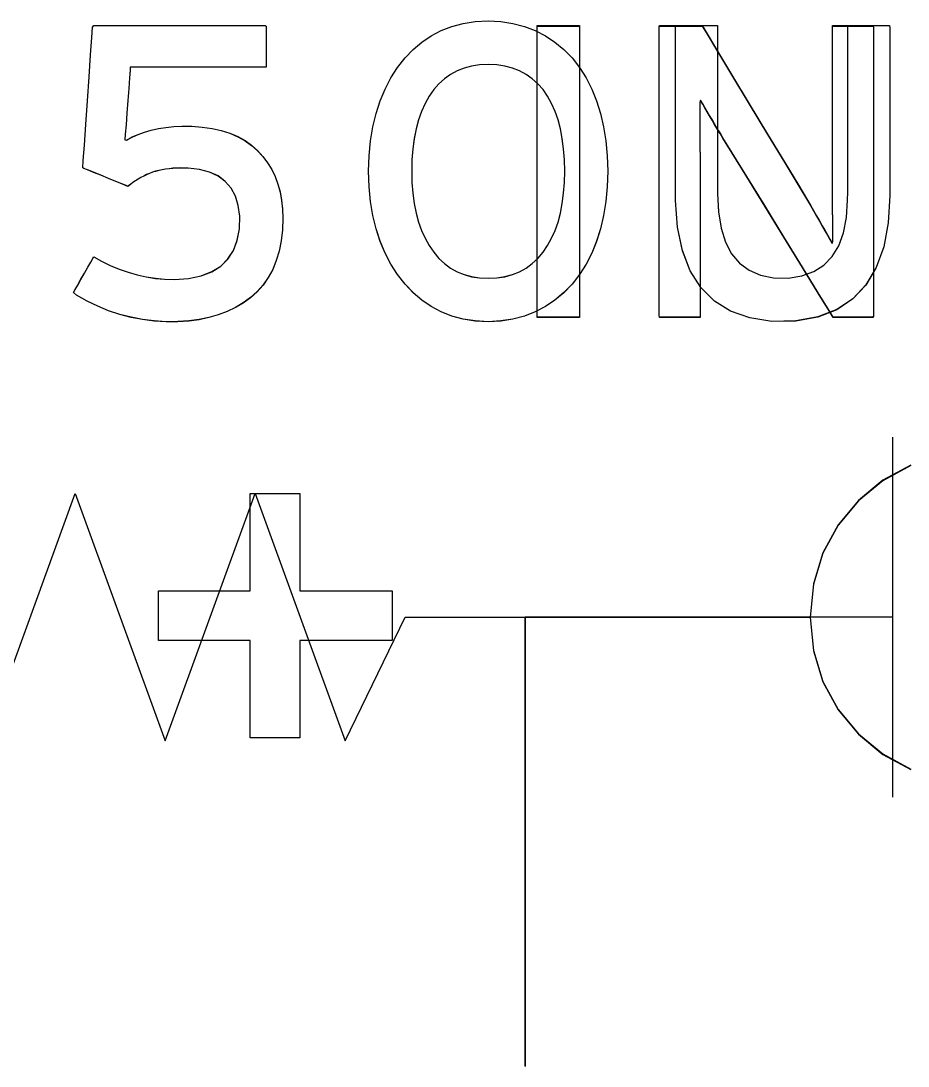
# Model space of a CAD drawing. Extents: x 1 to 47.7, y 0.2 to 35.
# Drawn here: x 32.8028 to 33.0986, y 11.9353 to 12.2837 of the extents above; entities that cross this region are included whole.
import ezdxf

# ---------------------------------------------------------------- set-up
doc = ezdxf.new("R2010")
doc.units = 0
doc.header["$MEASUREMENT"] = 0
for name, color, linetype in [('5_1___24__TARGET_LEDS___12', 7, 'CONTINUOUS'), ('6_2___8__INDEPENDENT_INPUT', 7, 'CONTINUOUS'), ('6_3___8__OPTOISO_INDEPENDE', 7, 'CONTINUOUS'), ('6_4___24__OPTOISO_INDEPEND', 7, 'CONTINUOUS'), ('6_5___8__INDEPENDENT_INPUT', 7, 'CONTINUOUS'), ('6_6___8__INDEPENDENT_INPUT', 7, 'CONTINUOUS'), ('6_7___8__OPTOISO_INDEPENDE', 7, 'CONTINUOUS'), ('6_8___8__OPTOISO_INDEPENDE', 7, 'CONTINUOUS')]:
    doc.layers.add(name, color=color, linetype=linetype)

msp = doc.modelspace()

# ---------------------------------------------------------------- linework, layer by layer
at = {"layer": '5_1___24__TARGET_LEDS___12'}
for points in [[(32.97493, 12.18481), (32.97493, 12.28199), (32.98903, 12.28199), (32.98903, 12.18481), (32.97493, 12.18481)], [(33.09948, 12.13548), (33.09014, 12.13041), (33.082, 12.1237), (33.07528, 12.11556), (33.07021, 12.10621), (33.06701, 12.09588), (33.06589, 12.08479), (33.06701, 12.07371), (33.07021, 12.06338), (33.07528, 12.05404), (33.082, 12.0459), (33.09014, 12.03919), (33.09948, 12.03412)], [(33.06589, 12.08479), (32.97089, 12.08479), (32.97089, 11.93517)]]:
    msp.add_lwpolyline(points, dxfattribs=at)
msp.add_lwpolyline([(33.07366, 12.18481), (33.07229, 12.18703), (33.06864, 12.19297), (33.06339, 12.20151), (33.05721, 12.21155), (33.05078, 12.22198), (33.0448, 12.2317), (33.03993, 12.23961), (33.03686, 12.2446), (33.03588, 12.2462), (33.03497, 12.24773), (33.03408, 12.24921), (33.03323, 12.25065), (33.0324, 12.25204), (33.03161, 12.25339), (33.03085, 12.2547), (33.03011, 12.25597), (33.0294, 12.25719), (33.02911, 12.2564), (33.02911, 12.25406), (33.02912, 12.25165), (33.02913, 12.24916), (33.02914, 12.2466), (33.02916, 12.24396), (33.02918, 12.24125), (33.02921, 12.23846), (33.02924, 12.2356), (33.02924, 12.23382), (33.02924, 12.2293), (33.02924, 12.22249), (33.02924, 12.21432), (33.02924, 12.20568), (33.02924, 12.1975), (33.02924, 12.1907), (33.02924, 12.18617), (33.02923, 12.18481), (33.0286, 12.18481), (33.02717, 12.18481), (33.02519, 12.18481), (33.0229, 12.18481), (33.02057, 12.18481), (33.01843, 12.18481), (33.01673, 12.18481), (33.01573, 12.18481), (33.01556, 12.18549), (33.01556, 12.19179), (33.01556, 12.20324), (33.01556, 12.2181), (33.01556, 12.23459), (33.01556, 12.25096), (33.01556, 12.26544), (33.01556, 12.27627), (33.01556, 12.28168), (33.01583, 12.28199), (33.01701, 12.28199), (33.01887, 12.28199), (33.02117, 12.28199), (33.02363, 12.28199), (33.026, 12.28199), (33.02801, 12.28199), (33.02941, 12.28199), (33.02993, 12.28199), (33.03124, 12.27983), (33.03473, 12.27405), (33.03974, 12.26574), (33.04564, 12.25597), (33.05176, 12.24581), (33.05747, 12.23635), (33.06212, 12.22865), (33.06505, 12.2238), (33.06604, 12.22214), (33.06709, 12.22034), (33.06809, 12.2186), (33.06906, 12.21692), (33.06998, 12.2153), (33.07086, 12.21375), (33.07169, 12.21226), (33.07248, 12.21083), (33.07323, 12.20946), (33.07352, 12.21024), (33.07349, 12.21265), (33.07347, 12.21513), (33.07345, 12.21767), (33.07343, 12.22029), (33.07342, 12.22297), (33.07341, 12.22571), (33.07341, 12.22853), (33.0734, 12.23141), (33.0734, 12.23319), (33.0734, 12.2377), (33.0734, 12.24447), (33.0734, 12.25261), (33.0734, 12.26121), (33.0734, 12.26935), (33.0734, 12.27613), (33.0734, 12.28063), (33.07342, 12.28199), (33.07405, 12.28199), (33.07548, 12.28199), (33.07746, 12.28199), (33.07974, 12.28199), (33.08208, 12.28199), (33.08422, 12.28199), (33.08592, 12.28199), (33.08692, 12.28199), (33.08709, 12.28131), (33.08709, 12.27501), (33.08709, 12.26355), (33.08709, 12.2487), (33.08709, 12.2322), (33.08709, 12.21584), (33.08709, 12.20136), (33.08709, 12.19053), (33.08709, 12.18511), (33.08683, 12.18481), (33.08574, 12.18481), (33.08399, 12.18481), (33.08185, 12.18481), (33.07955, 12.18481), (33.07734, 12.18481), (33.07546, 12.18481), (33.07415, 12.18481)], close=True, dxfattribs=at)
at = {"layer": '6_2___8__INDEPENDENT_INPUT'}
for points in [[(32.99847, 12.23357), (32.99829, 12.2284), (32.99783, 12.22347), (32.99708, 12.2188), (32.99605, 12.21438), (32.99472, 12.2102), (32.99311, 12.20628), (32.99121, 12.2026), (32.98902, 12.19918), (32.98653, 12.19598), (32.9838, 12.19309), (32.98084, 12.19059), (32.97767, 12.18845), (32.97428, 12.18669), (32.97067, 12.1853), (32.96684, 12.18429), (32.9628, 12.18365), (32.95854, 12.18338), (32.9543, 12.18365), (32.95029, 12.18429), (32.9465, 12.1853), (32.94293, 12.18669), (32.93959, 12.18845), (32.93647, 12.19059), (32.93357, 12.19309), (32.93089, 12.19598), (32.9284, 12.19918), (32.92616, 12.2026), (32.92421, 12.20628), (32.92256, 12.2102), (32.9212, 12.21438), (32.92014, 12.2188), (32.91938, 12.22347), (32.9189, 12.2284), (32.91873, 12.23357), (32.9189, 12.23874), (32.91938, 12.24367), (32.92014, 12.24836), (32.9212, 12.2528), (32.92256, 12.257), (32.92421, 12.26096), (32.92616, 12.26467), (32.9284, 12.26814), (32.93089, 12.27134), (32.93357, 12.27418), (32.93647, 12.27664), (32.93959, 12.27874), (32.94293, 12.28047), (32.9465, 12.28183), (32.95029, 12.28282), (32.9543, 12.28344), (32.95854, 12.28368), (32.9628, 12.28344), (32.96684, 12.28282), (32.97067, 12.28183), (32.97428, 12.28047), (32.97767, 12.27874), (32.98084, 12.27664), (32.9838, 12.27418), (32.98653, 12.27134), (32.98902, 12.26814), (32.99121, 12.26467), (32.99311, 12.26096), (32.99472, 12.257), (32.99605, 12.2528), (32.99708, 12.24836), (32.99783, 12.24367), (32.99829, 12.23874)], [(33.09253, 12.22545), (33.09197, 12.21633), (33.09046, 12.20833), (33.08798, 12.20144), (33.08454, 12.19565), (33.08015, 12.19099), (33.07479, 12.18743), (33.06847, 12.18498), (33.0612, 12.18365), (33.05317, 12.18353), (33.04583, 12.18467), (33.03943, 12.18693), (33.03399, 12.1903), (33.0295, 12.19478), (33.02595, 12.20038), (33.02336, 12.20709), (33.02171, 12.21491), (33.02102, 12.22385), (33.021, 12.22714), (33.021, 12.23214), (33.021, 12.2398), (33.021, 12.24905), (33.021, 12.25884), (33.021, 12.26809), (33.021, 12.27575), (33.021, 12.28075), (33.02102, 12.28212), (33.02174, 12.28212), (33.02329, 12.28212), (33.0254, 12.28212), (33.0278, 12.28212), (33.03022, 12.28212), (33.03241, 12.28212), (33.03409, 12.28212), (33.035, 12.28212), (33.03509, 12.28135), (33.03509, 12.27703), (33.03509, 12.26987), (33.03509, 12.2609), (33.03509, 12.2512), (33.03509, 12.24182), (33.03509, 12.23381), (33.03509, 12.22822), (33.03509, 12.22613), (33.03538, 12.21998), (33.03625, 12.21459), (33.03771, 12.20996), (33.03975, 12.20607), (33.04237, 12.20294), (33.04557, 12.20056), (33.04936, 12.19893), (33.05373, 12.19805), (33.05862, 12.19797), (33.06319, 12.19867), (33.06716, 12.2001), (33.07053, 12.20225), (33.07331, 12.20513), (33.07548, 12.20874), (33.07706, 12.21308), (33.07805, 12.21814), (33.07843, 12.22393), (33.07844, 12.22657), (33.07844, 12.23162), (33.07844, 12.23936), (33.07844, 12.24871), (33.07844, 12.2586), (33.07844, 12.26795), (33.07844, 12.27569), (33.07844, 12.28074), (33.07846, 12.28212), (33.07918, 12.28212), (33.08073, 12.28212), (33.08284, 12.28212), (33.08524, 12.28212), (33.08766, 12.28212), (33.08985, 12.28212), (33.09153, 12.28212), (33.09244, 12.28212), (33.09253, 12.28134), (33.09253, 12.27697), (33.09253, 12.26972), (33.09253, 12.26065), (33.09253, 12.25083), (33.09253, 12.24133), (33.09253, 12.23322), (33.09253, 12.22757)], [(32.9841, 12.23357), (32.98401, 12.23739), (32.98375, 12.24101), (32.9833, 12.24443), (32.98268, 12.24766), (32.98188, 12.25069), (32.9809, 12.25352), (32.97974, 12.25615), (32.9784, 12.25859), (32.97687, 12.2608), (32.97517, 12.26273), (32.9733, 12.26441), (32.97126, 12.26584), (32.96906, 12.26702), (32.96668, 12.26794), (32.96413, 12.2686), (32.96142, 12.26902), (32.95854, 12.26918), (32.95571, 12.26902), (32.95304, 12.2686), (32.95054, 12.26794), (32.9482, 12.26702), (32.94602, 12.26584), (32.944, 12.26441), (32.94215, 12.26273), (32.94046, 12.2608), (32.93892, 12.25859), (32.93755, 12.25615), (32.93637, 12.25352), (32.93537, 12.25069), (32.93455, 12.24766), (32.93391, 12.24443), (32.93346, 12.24101), (32.93318, 12.23739), (32.93309, 12.23357), (32.93318, 12.22979), (32.93346, 12.22622), (32.93391, 12.22283), (32.93455, 12.21964), (32.93537, 12.21664), (32.93637, 12.21384), (32.93755, 12.21123), (32.93892, 12.20881), (32.94046, 12.20656), (32.94215, 12.20453), (32.944, 12.20277), (32.94602, 12.20128), (32.9482, 12.20006), (32.95054, 12.19911), (32.95304, 12.19843), (32.95571, 12.19802), (32.95854, 12.19789), (32.96142, 12.19802), (32.96413, 12.19843), (32.96668, 12.19911), (32.96906, 12.20006), (32.97126, 12.20128), (32.9733, 12.20277), (32.97517, 12.20453), (32.97687, 12.20656), (32.9784, 12.20881), (32.97974, 12.21123), (32.9809, 12.21384), (32.98188, 12.21664), (32.98268, 12.21964), (32.9833, 12.22283), (32.98375, 12.22622), (32.98401, 12.22979)]]:
    msp.add_lwpolyline(points, close=True, dxfattribs=at)
for points in [[(33.0934, 12.1449), (33.0934, 12.02491)], [(33.0934, 12.08491), (32.97091, 12.08491), (32.97091, 11.93527)]]:
    msp.add_lwpolyline(points, dxfattribs=at)
at = {"layer": '6_3___8__OPTOISO_INDEPENDE'}
for points in [[(32.99847, 12.23357), (32.99829, 12.2284), (32.99783, 12.22347), (32.99708, 12.2188), (32.99605, 12.21438), (32.99472, 12.2102), (32.99311, 12.20628), (32.99121, 12.2026), (32.98902, 12.19918), (32.98653, 12.19598), (32.9838, 12.19309), (32.98084, 12.19059), (32.97767, 12.18845), (32.97428, 12.18669), (32.97067, 12.1853), (32.96684, 12.18429), (32.9628, 12.18365), (32.95854, 12.18338), (32.9543, 12.18365), (32.95029, 12.18429), (32.9465, 12.1853), (32.94293, 12.18669), (32.93959, 12.18845), (32.93647, 12.19059), (32.93357, 12.19309), (32.93089, 12.19598), (32.9284, 12.19918), (32.92616, 12.2026), (32.92421, 12.20628), (32.92256, 12.2102), (32.9212, 12.21438), (32.92014, 12.2188), (32.91938, 12.22347), (32.9189, 12.2284), (32.91873, 12.23357), (32.9189, 12.23874), (32.91938, 12.24367), (32.92014, 12.24836), (32.9212, 12.2528), (32.92256, 12.257), (32.92421, 12.26096), (32.92616, 12.26467), (32.9284, 12.26814), (32.93089, 12.27134), (32.93357, 12.27418), (32.93647, 12.27664), (32.93959, 12.27874), (32.94293, 12.28047), (32.9465, 12.28183), (32.95029, 12.28282), (32.9543, 12.28344), (32.95854, 12.28368), (32.9628, 12.28344), (32.96684, 12.28282), (32.97067, 12.28183), (32.97428, 12.28047), (32.97767, 12.27874), (32.98084, 12.27664), (32.9838, 12.27418), (32.98653, 12.27134), (32.98902, 12.26814), (32.99121, 12.26467), (32.99311, 12.26096), (32.99472, 12.257), (32.99605, 12.2528), (32.99708, 12.24836), (32.99783, 12.24367), (32.99829, 12.23874)], [(33.09253, 12.22545), (33.09197, 12.21633), (33.09046, 12.20833), (33.08798, 12.20144), (33.08454, 12.19565), (33.08015, 12.19099), (33.07479, 12.18743), (33.06847, 12.18498), (33.0612, 12.18365), (33.05317, 12.18353), (33.04583, 12.18467), (33.03943, 12.18693), (33.03399, 12.1903), (33.0295, 12.19478), (33.02595, 12.20038), (33.02336, 12.20709), (33.02171, 12.21491), (33.02102, 12.22385), (33.021, 12.22714), (33.021, 12.23214), (33.021, 12.2398), (33.021, 12.24905), (33.021, 12.25884), (33.021, 12.26809), (33.021, 12.27575), (33.021, 12.28075), (33.02102, 12.28212), (33.02174, 12.28212), (33.02329, 12.28212), (33.0254, 12.28212), (33.0278, 12.28212), (33.03022, 12.28212), (33.03241, 12.28212), (33.03409, 12.28212), (33.035, 12.28212), (33.03509, 12.28135), (33.03509, 12.27703), (33.03509, 12.26987), (33.03509, 12.2609), (33.03509, 12.2512), (33.03509, 12.24182), (33.03509, 12.23381), (33.03509, 12.22822), (33.03509, 12.22613), (33.03538, 12.21998), (33.03625, 12.21459), (33.03771, 12.20996), (33.03975, 12.20607), (33.04237, 12.20294), (33.04557, 12.20056), (33.04936, 12.19893), (33.05373, 12.19805), (33.05862, 12.19797), (33.06319, 12.19867), (33.06716, 12.2001), (33.07053, 12.20225), (33.07331, 12.20513), (33.07548, 12.20874), (33.07706, 12.21308), (33.07805, 12.21814), (33.07843, 12.22393), (33.07844, 12.22657), (33.07844, 12.23162), (33.07844, 12.23936), (33.07844, 12.24871), (33.07844, 12.2586), (33.07844, 12.26795), (33.07844, 12.27569), (33.07844, 12.28074), (33.07846, 12.28212), (33.07918, 12.28212), (33.08073, 12.28212), (33.08284, 12.28212), (33.08524, 12.28212), (33.08766, 12.28212), (33.08985, 12.28212), (33.09153, 12.28212), (33.09244, 12.28212), (33.09253, 12.28134), (33.09253, 12.27697), (33.09253, 12.26972), (33.09253, 12.26065), (33.09253, 12.25083), (33.09253, 12.24133), (33.09253, 12.23322), (33.09253, 12.22757)], [(32.9841, 12.23357), (32.98401, 12.23739), (32.98375, 12.24101), (32.9833, 12.24443), (32.98268, 12.24766), (32.98188, 12.25069), (32.9809, 12.25352), (32.97974, 12.25615), (32.9784, 12.25859), (32.97687, 12.2608), (32.97517, 12.26273), (32.9733, 12.26441), (32.97126, 12.26584), (32.96906, 12.26702), (32.96668, 12.26794), (32.96413, 12.2686), (32.96142, 12.26902), (32.95854, 12.26918), (32.95571, 12.26902), (32.95304, 12.2686), (32.95054, 12.26794), (32.9482, 12.26702), (32.94602, 12.26584), (32.944, 12.26441), (32.94215, 12.26273), (32.94046, 12.2608), (32.93892, 12.25859), (32.93755, 12.25615), (32.93637, 12.25352), (32.93537, 12.25069), (32.93455, 12.24766), (32.93391, 12.24443), (32.93346, 12.24101), (32.93318, 12.23739), (32.93309, 12.23357), (32.93318, 12.22979), (32.93346, 12.22622), (32.93391, 12.22283), (32.93455, 12.21964), (32.93537, 12.21664), (32.93637, 12.21384), (32.93755, 12.21123), (32.93892, 12.20881), (32.94046, 12.20656), (32.94215, 12.20453), (32.944, 12.20277), (32.94602, 12.20128), (32.9482, 12.20006), (32.95054, 12.19911), (32.95304, 12.19843), (32.95571, 12.19802), (32.95854, 12.19789), (32.96142, 12.19802), (32.96413, 12.19843), (32.96668, 12.19911), (32.96906, 12.20006), (32.97126, 12.20128), (32.9733, 12.20277), (32.97517, 12.20453), (32.97687, 12.20656), (32.9784, 12.20881), (32.97974, 12.21123), (32.9809, 12.21384), (32.98188, 12.21664), (32.98268, 12.21964), (32.9833, 12.22283), (32.98375, 12.22622), (32.98401, 12.22979)]]:
    msp.add_lwpolyline(points, close=True, dxfattribs=at)
for points in [[(33.09341, 12.1449), (33.09341, 12.02491)], [(33.09341, 12.08491), (32.97093, 12.08491), (32.97093, 11.93527)]]:
    msp.add_lwpolyline(points, dxfattribs=at)
at = {"layer": '6_4___24__OPTOISO_INDEPEND'}
for points in [[(32.97493, 12.18494), (32.97493, 12.28212), (32.98903, 12.28212), (32.98903, 12.18494), (32.97493, 12.18494)], [(33.09948, 12.13561), (33.09014, 12.13054), (33.082, 12.12383), (33.07528, 12.11569), (33.07021, 12.10634), (33.06701, 12.09601), (33.06589, 12.08492), (33.06701, 12.07384), (33.07021, 12.06351), (33.07528, 12.05417), (33.082, 12.04604), (33.09014, 12.03932), (33.09948, 12.03425)], [(33.06589, 12.08492), (32.97089, 12.08492), (32.97089, 11.93527)]]:
    msp.add_lwpolyline(points, dxfattribs=at)
msp.add_lwpolyline([(33.07366, 12.18494), (33.07229, 12.18716), (33.06864, 12.19309), (33.06339, 12.20163), (33.05721, 12.21167), (33.05078, 12.22211), (33.0448, 12.23183), (33.03993, 12.23974), (33.03686, 12.24473), (33.03588, 12.24633), (33.03497, 12.24786), (33.03408, 12.24934), (33.03323, 12.25078), (33.0324, 12.25217), (33.03161, 12.25352), (33.03085, 12.25483), (33.03011, 12.25609), (33.0294, 12.25732), (33.02911, 12.25652), (33.02911, 12.25419), (33.02912, 12.25178), (33.02913, 12.24929), (33.02914, 12.24673), (33.02916, 12.24409), (33.02918, 12.24138), (33.02921, 12.23859), (33.02924, 12.23573), (33.02924, 12.23395), (33.02924, 12.22943), (33.02924, 12.22262), (33.02924, 12.21444), (33.02924, 12.20581), (33.02924, 12.19763), (33.02924, 12.19083), (33.02924, 12.1863), (33.02923, 12.18494), (33.0286, 12.18494), (33.02717, 12.18494), (33.02519, 12.18494), (33.0229, 12.18494), (33.02057, 12.18494), (33.01843, 12.18494), (33.01673, 12.18494), (33.01573, 12.18494), (33.01556, 12.18562), (33.01556, 12.19192), (33.01556, 12.20337), (33.01556, 12.21823), (33.01556, 12.23472), (33.01556, 12.25109), (33.01556, 12.26557), (33.01556, 12.2764), (33.01556, 12.28181), (33.01583, 12.28212), (33.01701, 12.28212), (33.01887, 12.28212), (33.02117, 12.28212), (33.02363, 12.28212), (33.026, 12.28212), (33.02801, 12.28212), (33.02941, 12.28212), (33.02993, 12.28212), (33.03124, 12.27995), (33.03473, 12.27418), (33.03974, 12.26587), (33.04564, 12.2561), (33.05176, 12.24594), (33.05747, 12.23648), (33.06212, 12.22878), (33.06505, 12.22393), (33.06604, 12.22227), (33.06709, 12.22047), (33.06809, 12.21873), (33.06906, 12.21705), (33.06998, 12.21543), (33.07086, 12.21388), (33.07169, 12.21239), (33.07248, 12.21096), (33.07323, 12.20959), (33.07352, 12.21037), (33.07349, 12.21278), (33.07347, 12.21525), (33.07345, 12.2178), (33.07343, 12.22041), (33.07342, 12.22309), (33.07341, 12.22584), (33.07341, 12.22866), (33.0734, 12.23154), (33.0734, 12.23332), (33.0734, 12.23782), (33.0734, 12.2446), (33.0734, 12.25274), (33.0734, 12.26134), (33.0734, 12.26948), (33.0734, 12.27625), (33.0734, 12.28076), (33.07342, 12.28212), (33.07405, 12.28212), (33.07548, 12.28212), (33.07746, 12.28212), (33.07974, 12.28212), (33.08208, 12.28212), (33.08422, 12.28212), (33.08592, 12.28212), (33.08692, 12.28212), (33.08709, 12.28144), (33.08709, 12.27514), (33.08709, 12.26368), (33.08709, 12.24883), (33.08709, 12.23233), (33.08709, 12.21597), (33.08709, 12.20149), (33.08709, 12.19066), (33.08709, 12.18524), (33.08683, 12.18494), (33.08574, 12.18494), (33.08399, 12.18494), (33.08185, 12.18494), (33.07955, 12.18494), (33.07734, 12.18494), (33.07546, 12.18494), (33.07415, 12.18494)], close=True, dxfattribs=at)
at = {"layer": '6_5___8__INDEPENDENT_INPUT'}
msp.add_lwpolyline([(32.89015, 12.21796), (32.88999, 12.21406), (32.88957, 12.2104), (32.88889, 12.20698), (32.88794, 12.2038), (32.88674, 12.20085), (32.88527, 12.19814), (32.88354, 12.19567), (32.88156, 12.19344), (32.87931, 12.19144), (32.87688, 12.18967), (32.87429, 12.18812), (32.87152, 12.18679), (32.86858, 12.18568), (32.86546, 12.18479), (32.86218, 12.18411), (32.85873, 12.18366), (32.8551, 12.18343), (32.85122, 12.18342), (32.84725, 12.18366), (32.84334, 12.18414), (32.8395, 12.18488), (32.83574, 12.18586), (32.83204, 12.18709), (32.82841, 12.18857), (32.82485, 12.1903), (32.82136, 12.19228), (32.82033, 12.1932), (32.82086, 12.19414), (32.82173, 12.19566), (32.8228, 12.19755), (32.82396, 12.19959), (32.82509, 12.20157), (32.82606, 12.20328), (32.82675, 12.20451), (32.82705, 12.20503), (32.82966, 12.20361), (32.8326, 12.20219), (32.83557, 12.20095), (32.83855, 12.1999), (32.84156, 12.19904), (32.84458, 12.19837), (32.84762, 12.19789), (32.85068, 12.1976), (32.85398, 12.19751), (32.8587, 12.19787), (32.86284, 12.19874), (32.8664, 12.20011), (32.8694, 12.20197), (32.87182, 12.20433), (32.87366, 12.2072), (32.87494, 12.21056), (32.87564, 12.21442), (32.87573, 12.21857), (32.87525, 12.22216), (32.87429, 12.22529), (32.87285, 12.22798), (32.87094, 12.23021), (32.86855, 12.23199), (32.86569, 12.23332), (32.86236, 12.2342), (32.85855, 12.23463), (32.85597, 12.23467), (32.85467, 12.23463), (32.85342, 12.23455), (32.8522, 12.23443), (32.85101, 12.23427), (32.84987, 12.23407), (32.84876, 12.23384), (32.84769, 12.23356), (32.84666, 12.23325), (32.84567, 12.23286), (32.8447, 12.23244), (32.84376, 12.23198), (32.84283, 12.23149), (32.84192, 12.23096), (32.84103, 12.23041), (32.84016, 12.22982), (32.83931, 12.22921), (32.83847, 12.22856), (32.83793, 12.22878), (32.83649, 12.22936), (32.8344, 12.23021), (32.83195, 12.23121), (32.82939, 12.23225), (32.827, 12.23322), (32.82503, 12.23402), (32.82377, 12.23454), (32.82344, 12.23476), (32.8236, 12.23718), (32.82395, 12.24226), (32.82442, 12.24917), (32.82495, 12.25705), (32.8255, 12.26508), (32.826, 12.27241), (32.82639, 12.27819), (32.82662, 12.28159), (32.82709, 12.28214), (32.83084, 12.28214), (32.83762, 12.28214), (32.84639, 12.28214), (32.85613, 12.28214), (32.86582, 12.28214), (32.87442, 12.28214), (32.88091, 12.28214), (32.88426, 12.28214), (32.88451, 12.28191), (32.88451, 12.28083), (32.88451, 12.27909), (32.88451, 12.27692), (32.88451, 12.27457), (32.88451, 12.27229), (32.88451, 12.27033), (32.88451, 12.26892), (32.88451, 12.26832), (32.88321, 12.26831), (32.87912, 12.26831), (32.87303, 12.26831), (32.86573, 12.26831), (32.85803, 12.26831), (32.85074, 12.26831), (32.84464, 12.26831), (32.84056, 12.26831), (32.83926, 12.2683), (32.83918, 12.26722), (32.83899, 12.26471), (32.83873, 12.2612), (32.83843, 12.25713), (32.83812, 12.25294), (32.83783, 12.24907), (32.8376, 12.24594), (32.83746, 12.24402), (32.83803, 12.24398), (32.8399, 12.24499), (32.84189, 12.24587), (32.84401, 12.24664), (32.84625, 12.24728), (32.84862, 12.24779), (32.85111, 12.24819), (32.85373, 12.24846), (32.85647, 12.2486), (32.85977, 12.24858), (32.86326, 12.24832), (32.86654, 12.24785), (32.8696, 12.24715), (32.87245, 12.24625), (32.87509, 12.24512), (32.87751, 12.24378), (32.87972, 12.24223), (32.88172, 12.24045), (32.88349, 12.23849), (32.88505, 12.23639), (32.8864, 12.23416), (32.88755, 12.23179), (32.88849, 12.22929), (32.88921, 12.22666), (32.88973, 12.22389), (32.89005, 12.22099)], close=True, dxfattribs=at)
msp.add_lwpolyline([(32.67082, 11.93526), (32.67082, 12.08493), (32.7408, 12.08493), (32.7608, 12.12617), (32.79082, 12.04367), (32.82083, 12.12617), (32.85085, 12.04367), (32.88087, 12.12617), (32.91088, 12.04367), (32.93089, 12.08493), (32.97082, 12.08493), (32.97082, 11.93526)], dxfattribs=at)
at = {"layer": '6_6___8__INDEPENDENT_INPUT'}
for points in [[(32.99847, 12.23357), (32.99829, 12.2284), (32.99783, 12.22348), (32.99708, 12.21881), (32.99605, 12.21438), (32.99472, 12.21021), (32.99311, 12.20628), (32.99121, 12.20261), (32.98902, 12.19918), (32.98653, 12.19598), (32.9838, 12.1931), (32.98084, 12.19059), (32.97767, 12.18846), (32.97428, 12.1867), (32.97067, 12.18531), (32.96684, 12.1843), (32.9628, 12.18366), (32.95854, 12.18339), (32.9543, 12.18366), (32.95029, 12.1843), (32.9465, 12.18531), (32.94293, 12.1867), (32.93959, 12.18846), (32.93647, 12.19059), (32.93357, 12.1931), (32.93089, 12.19598), (32.9284, 12.19918), (32.92616, 12.20261), (32.92421, 12.20628), (32.92256, 12.21021), (32.9212, 12.21438), (32.92014, 12.21881), (32.91938, 12.22348), (32.9189, 12.2284), (32.91873, 12.23357), (32.9189, 12.23875), (32.91938, 12.24368), (32.92014, 12.24837), (32.9212, 12.25281), (32.92256, 12.25701), (32.92421, 12.26097), (32.92616, 12.26468), (32.9284, 12.26815), (32.93089, 12.27135), (32.93357, 12.27418), (32.93647, 12.27665), (32.93959, 12.27875), (32.94293, 12.28048), (32.9465, 12.28183), (32.95029, 12.28282), (32.9543, 12.28344), (32.95854, 12.28369), (32.9628, 12.28344), (32.96684, 12.28282), (32.97067, 12.28183), (32.97428, 12.28048), (32.97767, 12.27875), (32.98084, 12.27665), (32.9838, 12.27418), (32.98653, 12.27135), (32.98902, 12.26815), (32.99121, 12.26468), (32.99311, 12.26097), (32.99472, 12.25701), (32.99605, 12.25281), (32.99708, 12.24837), (32.99783, 12.24368), (32.99829, 12.23875)], [(33.09253, 12.22546), (33.09197, 12.21634), (33.09046, 12.20834), (33.08798, 12.20144), (33.08454, 12.19566), (33.08015, 12.19099), (33.07479, 12.18744), (33.06847, 12.18499), (33.0612, 12.18366), (33.05317, 12.18354), (33.04583, 12.18468), (33.03943, 12.18694), (33.03399, 12.19031), (33.0295, 12.19479), (33.02595, 12.20039), (33.02336, 12.2071), (33.02171, 12.21492), (33.02102, 12.22385), (33.021, 12.22715), (33.021, 12.23215), (33.021, 12.23981), (33.021, 12.24906), (33.021, 12.25885), (33.021, 12.2681), (33.021, 12.27576), (33.021, 12.28076), (33.02102, 12.28213), (33.02174, 12.28213), (33.02329, 12.28213), (33.0254, 12.28213), (33.0278, 12.28213), (33.03022, 12.28213), (33.03241, 12.28213), (33.03409, 12.28213), (33.035, 12.28213), (33.03509, 12.28135), (33.03509, 12.27704), (33.03509, 12.26987), (33.03509, 12.26091), (33.03509, 12.25121), (33.03509, 12.24182), (33.03509, 12.23381), (33.03509, 12.22823), (33.03509, 12.22614), (33.03538, 12.21999), (33.03625, 12.2146), (33.03771, 12.20996), (33.03975, 12.20608), (33.04237, 12.20294), (33.04557, 12.20056), (33.04936, 12.19894), (33.05373, 12.19806), (33.05862, 12.19797), (33.06319, 12.19867), (33.06716, 12.2001), (33.07053, 12.20226), (33.07331, 12.20514), (33.07548, 12.20875), (33.07706, 12.21309), (33.07805, 12.21815), (33.07843, 12.22394), (33.07844, 12.22657), (33.07844, 12.23163), (33.07844, 12.23936), (33.07844, 12.24871), (33.07844, 12.2586), (33.07844, 12.26795), (33.07844, 12.27569), (33.07844, 12.28074), (33.07846, 12.28213), (33.07918, 12.28213), (33.08073, 12.28213), (33.08284, 12.28213), (33.08524, 12.28213), (33.08766, 12.28213), (33.08985, 12.28213), (33.09153, 12.28213), (33.09244, 12.28213), (33.09253, 12.28134), (33.09253, 12.27698), (33.09253, 12.26972), (33.09253, 12.26065), (33.09253, 12.25083), (33.09253, 12.24134), (33.09253, 12.23323), (33.09253, 12.22758)], [(32.9841, 12.23357), (32.98401, 12.23739), (32.98375, 12.24102), (32.9833, 12.24444), (32.98268, 12.24767), (32.98188, 12.25069), (32.9809, 12.25353), (32.97974, 12.25616), (32.9784, 12.25859), (32.97687, 12.2608), (32.97517, 12.26274), (32.9733, 12.26442), (32.97126, 12.26585), (32.96906, 12.26703), (32.96668, 12.26795), (32.96413, 12.26861), (32.96142, 12.26903), (32.95854, 12.26919), (32.95571, 12.26903), (32.95304, 12.26861), (32.95054, 12.26795), (32.9482, 12.26703), (32.94602, 12.26585), (32.944, 12.26442), (32.94215, 12.26274), (32.94046, 12.2608), (32.93892, 12.25859), (32.93755, 12.25616), (32.93637, 12.25353), (32.93537, 12.25069), (32.93455, 12.24767), (32.93391, 12.24444), (32.93346, 12.24102), (32.93318, 12.23739), (32.93309, 12.23357), (32.93318, 12.2298), (32.93346, 12.22622), (32.93391, 12.22284), (32.93455, 12.21965), (32.93537, 12.21665), (32.93637, 12.21385), (32.93755, 12.21124), (32.93892, 12.20882), (32.94046, 12.20656), (32.94215, 12.20453), (32.944, 12.20277), (32.94602, 12.20128), (32.9482, 12.20006), (32.95054, 12.19912), (32.95304, 12.19844), (32.95571, 12.19803), (32.95854, 12.1979), (32.96142, 12.19803), (32.96413, 12.19844), (32.96668, 12.19912), (32.96906, 12.20006), (32.97126, 12.20128), (32.9733, 12.20277), (32.97517, 12.20453), (32.97687, 12.20656), (32.9784, 12.20882), (32.97974, 12.21124), (32.9809, 12.21385), (32.98188, 12.21665), (32.98268, 12.21965), (32.9833, 12.22284), (32.98375, 12.22622), (32.98401, 12.2298)]]:
    msp.add_lwpolyline(points, close=True, dxfattribs=at)
for points in [[(33.0934, 12.1449), (33.0934, 12.02491)], [(32.89583, 12.07714), (32.89583, 12.04467), (32.87926, 12.04467), (32.87926, 12.07714), (32.84862, 12.07714), (32.84862, 12.09373), (32.87926, 12.09373), (32.87926, 12.1262), (32.89583, 12.1262), (32.89583, 12.09373), (32.9266, 12.09373), (32.9266, 12.07714), (32.89583, 12.07714)], [(33.0934, 12.08491), (32.97091, 12.08491), (32.97091, 11.93527)]]:
    msp.add_lwpolyline(points, dxfattribs=at)
at = {"layer": '6_7___8__OPTOISO_INDEPENDE'}
for points in [[(32.99847, 12.23357), (32.99829, 12.2284), (32.99783, 12.22347), (32.99708, 12.2188), (32.99605, 12.21438), (32.99472, 12.2102), (32.99311, 12.20628), (32.99121, 12.2026), (32.98902, 12.19918), (32.98653, 12.19598), (32.9838, 12.19309), (32.98084, 12.19059), (32.97767, 12.18845), (32.97428, 12.18669), (32.97067, 12.1853), (32.96684, 12.18429), (32.9628, 12.18365), (32.95854, 12.18338), (32.9543, 12.18365), (32.95029, 12.18429), (32.9465, 12.1853), (32.94293, 12.18669), (32.93959, 12.18845), (32.93647, 12.19059), (32.93357, 12.19309), (32.93089, 12.19598), (32.9284, 12.19918), (32.92616, 12.2026), (32.92421, 12.20628), (32.92256, 12.2102), (32.9212, 12.21438), (32.92014, 12.2188), (32.91938, 12.22347), (32.9189, 12.2284), (32.91873, 12.23357), (32.9189, 12.23874), (32.91938, 12.24367), (32.92014, 12.24836), (32.9212, 12.2528), (32.92256, 12.257), (32.92421, 12.26096), (32.92616, 12.26467), (32.9284, 12.26814), (32.93089, 12.27134), (32.93357, 12.27418), (32.93647, 12.27664), (32.93959, 12.27874), (32.94293, 12.28047), (32.9465, 12.28183), (32.95029, 12.28282), (32.9543, 12.28344), (32.95854, 12.28368), (32.9628, 12.28344), (32.96684, 12.28282), (32.97067, 12.28183), (32.97428, 12.28047), (32.97767, 12.27874), (32.98084, 12.27664), (32.9838, 12.27418), (32.98653, 12.27134), (32.98902, 12.26814), (32.99121, 12.26467), (32.99311, 12.26096), (32.99472, 12.257), (32.99605, 12.2528), (32.99708, 12.24836), (32.99783, 12.24367), (32.99829, 12.23874)], [(33.09253, 12.22545), (33.09197, 12.21633), (33.09046, 12.20833), (33.08798, 12.20144), (33.08454, 12.19565), (33.08015, 12.19099), (33.07479, 12.18743), (33.06847, 12.18498), (33.0612, 12.18365), (33.05317, 12.18353), (33.04583, 12.18467), (33.03943, 12.18693), (33.03399, 12.1903), (33.0295, 12.19478), (33.02595, 12.20038), (33.02336, 12.20709), (33.02171, 12.21491), (33.02102, 12.22385), (33.021, 12.22714), (33.021, 12.23214), (33.021, 12.2398), (33.021, 12.24905), (33.021, 12.25884), (33.021, 12.26809), (33.021, 12.27575), (33.021, 12.28075), (33.02102, 12.28212), (33.02174, 12.28212), (33.02329, 12.28212), (33.0254, 12.28212), (33.0278, 12.28212), (33.03022, 12.28212), (33.03241, 12.28212), (33.03409, 12.28212), (33.035, 12.28212), (33.03509, 12.28135), (33.03509, 12.27703), (33.03509, 12.26987), (33.03509, 12.2609), (33.03509, 12.2512), (33.03509, 12.24182), (33.03509, 12.23381), (33.03509, 12.22822), (33.03509, 12.22613), (33.03538, 12.21998), (33.03625, 12.21459), (33.03771, 12.20996), (33.03975, 12.20607), (33.04237, 12.20294), (33.04557, 12.20056), (33.04936, 12.19893), (33.05373, 12.19805), (33.05862, 12.19797), (33.06319, 12.19867), (33.06716, 12.2001), (33.07053, 12.20225), (33.07331, 12.20513), (33.07548, 12.20874), (33.07706, 12.21308), (33.07805, 12.21814), (33.07843, 12.22393), (33.07844, 12.22657), (33.07844, 12.23162), (33.07844, 12.23936), (33.07844, 12.24871), (33.07844, 12.2586), (33.07844, 12.26795), (33.07844, 12.27569), (33.07844, 12.28074), (33.07846, 12.28212), (33.07918, 12.28212), (33.08073, 12.28212), (33.08284, 12.28212), (33.08524, 12.28212), (33.08766, 12.28212), (33.08985, 12.28212), (33.09153, 12.28212), (33.09244, 12.28212), (33.09253, 12.28134), (33.09253, 12.27697), (33.09253, 12.26972), (33.09253, 12.26065), (33.09253, 12.25083), (33.09253, 12.24133), (33.09253, 12.23322), (33.09253, 12.22757)], [(32.9841, 12.23357), (32.98401, 12.23739), (32.98375, 12.24101), (32.9833, 12.24443), (32.98268, 12.24766), (32.98188, 12.25069), (32.9809, 12.25352), (32.97974, 12.25615), (32.9784, 12.25859), (32.97687, 12.2608), (32.97517, 12.26273), (32.9733, 12.26441), (32.97126, 12.26584), (32.96906, 12.26702), (32.96668, 12.26794), (32.96413, 12.2686), (32.96142, 12.26902), (32.95854, 12.26918), (32.95571, 12.26902), (32.95304, 12.2686), (32.95054, 12.26794), (32.9482, 12.26702), (32.94602, 12.26584), (32.944, 12.26441), (32.94215, 12.26273), (32.94046, 12.2608), (32.93892, 12.25859), (32.93755, 12.25615), (32.93637, 12.25352), (32.93537, 12.25069), (32.93455, 12.24766), (32.93391, 12.24443), (32.93346, 12.24101), (32.93318, 12.23739), (32.93309, 12.23357), (32.93318, 12.22979), (32.93346, 12.22622), (32.93391, 12.22283), (32.93455, 12.21964), (32.93537, 12.21664), (32.93637, 12.21384), (32.93755, 12.21123), (32.93892, 12.20881), (32.94046, 12.20656), (32.94215, 12.20453), (32.944, 12.20277), (32.94602, 12.20128), (32.9482, 12.20006), (32.95054, 12.19911), (32.95304, 12.19843), (32.95571, 12.19802), (32.95854, 12.19789), (32.96142, 12.19802), (32.96413, 12.19843), (32.96668, 12.19911), (32.96906, 12.20006), (32.97126, 12.20128), (32.9733, 12.20277), (32.97517, 12.20453), (32.97687, 12.20656), (32.9784, 12.20881), (32.97974, 12.21123), (32.9809, 12.21384), (32.98188, 12.21664), (32.98268, 12.21964), (32.9833, 12.22283), (32.98375, 12.22622), (32.98401, 12.22979)]]:
    msp.add_lwpolyline(points, close=True, dxfattribs=at)
for points in [[(33.09341, 12.1449), (33.09341, 12.02491)], [(32.89583, 12.07713), (32.89583, 12.04466), (32.87926, 12.04466), (32.87926, 12.07713), (32.84862, 12.07713), (32.84862, 12.09372), (32.87926, 12.09372), (32.87926, 12.12619), (32.89583, 12.12619), (32.89583, 12.09372), (32.9266, 12.09372), (32.9266, 12.07713), (32.89583, 12.07713)], [(33.09341, 12.08491), (32.97091, 12.08491), (32.97091, 11.93527)]]:
    msp.add_lwpolyline(points, dxfattribs=at)
at = {"layer": '6_8___8__OPTOISO_INDEPENDE'}
msp.add_lwpolyline([(32.89015, 12.21794), (32.88999, 12.21404), (32.88957, 12.21038), (32.88889, 12.20696), (32.88794, 12.20378), (32.88674, 12.20083), (32.88527, 12.19812), (32.88354, 12.19565), (32.88156, 12.19342), (32.87931, 12.19142), (32.87688, 12.18965), (32.87429, 12.1881), (32.87152, 12.18677), (32.86858, 12.18566), (32.86546, 12.18477), (32.86218, 12.18409), (32.85873, 12.18364), (32.8551, 12.18341), (32.85122, 12.1834), (32.84725, 12.18364), (32.84334, 12.18412), (32.8395, 12.18486), (32.83574, 12.18584), (32.83204, 12.18707), (32.82841, 12.18855), (32.82485, 12.19028), (32.82136, 12.19226), (32.82033, 12.19318), (32.82086, 12.19412), (32.82173, 12.19564), (32.8228, 12.19753), (32.82396, 12.19957), (32.82509, 12.20155), (32.82606, 12.20326), (32.82675, 12.20449), (32.82705, 12.20501), (32.82966, 12.20359), (32.8326, 12.20217), (32.83557, 12.20093), (32.83855, 12.19988), (32.84156, 12.19902), (32.84458, 12.19835), (32.84762, 12.19787), (32.85068, 12.19758), (32.85398, 12.19749), (32.8587, 12.19785), (32.86284, 12.19872), (32.8664, 12.20009), (32.8694, 12.20195), (32.87182, 12.20431), (32.87366, 12.20718), (32.87494, 12.21054), (32.87564, 12.2144), (32.87573, 12.21855), (32.87525, 12.22214), (32.87429, 12.22527), (32.87285, 12.22796), (32.87094, 12.23019), (32.86855, 12.23197), (32.86569, 12.2333), (32.86236, 12.23418), (32.85855, 12.23461), (32.85597, 12.23465), (32.85467, 12.23461), (32.85342, 12.23453), (32.8522, 12.23441), (32.85101, 12.23425), (32.84987, 12.23405), (32.84876, 12.23382), (32.84769, 12.23354), (32.84666, 12.23323), (32.84567, 12.23284), (32.8447, 12.23242), (32.84376, 12.23196), (32.84283, 12.23147), (32.84192, 12.23094), (32.84103, 12.23039), (32.84016, 12.2298), (32.83931, 12.22919), (32.83847, 12.22854), (32.83793, 12.22876), (32.83649, 12.22934), (32.8344, 12.23019), (32.83195, 12.23119), (32.82939, 12.23223), (32.827, 12.2332), (32.82503, 12.234), (32.82377, 12.23452), (32.82344, 12.23474), (32.8236, 12.23716), (32.82395, 12.24224), (32.82442, 12.24915), (32.82495, 12.25703), (32.8255, 12.26506), (32.826, 12.27239), (32.82639, 12.27817), (32.82662, 12.28157), (32.82709, 12.28212), (32.83084, 12.28212), (32.83762, 12.28212), (32.84639, 12.28212), (32.85613, 12.28212), (32.86582, 12.28212), (32.87442, 12.28212), (32.88091, 12.28212), (32.88426, 12.28212), (32.88451, 12.28189), (32.88451, 12.28081), (32.88451, 12.27906), (32.88451, 12.2769), (32.88451, 12.27455), (32.88451, 12.27227), (32.88451, 12.27031), (32.88451, 12.2689), (32.88451, 12.2683), (32.88321, 12.26829), (32.87912, 12.26829), (32.87303, 12.26829), (32.86573, 12.26829), (32.85803, 12.26829), (32.85074, 12.26829), (32.84464, 12.26829), (32.84056, 12.26829), (32.83926, 12.26828), (32.83918, 12.2672), (32.83899, 12.26469), (32.83873, 12.26118), (32.83843, 12.25711), (32.83812, 12.25292), (32.83783, 12.24904), (32.8376, 12.24592), (32.83746, 12.244), (32.83803, 12.24396), (32.8399, 12.24497), (32.84189, 12.24585), (32.84401, 12.24662), (32.84625, 12.24726), (32.84862, 12.24777), (32.85111, 12.24817), (32.85373, 12.24844), (32.85647, 12.24858), (32.85977, 12.24856), (32.86326, 12.2483), (32.86654, 12.24783), (32.8696, 12.24713), (32.87245, 12.24623), (32.87509, 12.2451), (32.87751, 12.24376), (32.87972, 12.24221), (32.88172, 12.24043), (32.88349, 12.23847), (32.88505, 12.23637), (32.8864, 12.23414), (32.88755, 12.23177), (32.88849, 12.22927), (32.88921, 12.22664), (32.88973, 12.22387), (32.89005, 12.22097)], close=True, dxfattribs=at)
msp.add_lwpolyline([(32.67082, 11.93527), (32.67082, 12.08491), (32.7408, 12.08491), (32.7608, 12.12615), (32.79082, 12.04365), (32.82083, 12.12615), (32.85085, 12.04365), (32.88087, 12.12615), (32.91088, 12.04365), (32.93089, 12.08491), (32.97082, 12.08491), (32.97082, 11.93527)], dxfattribs=at)

doc.saveas('drawing.dxf')
